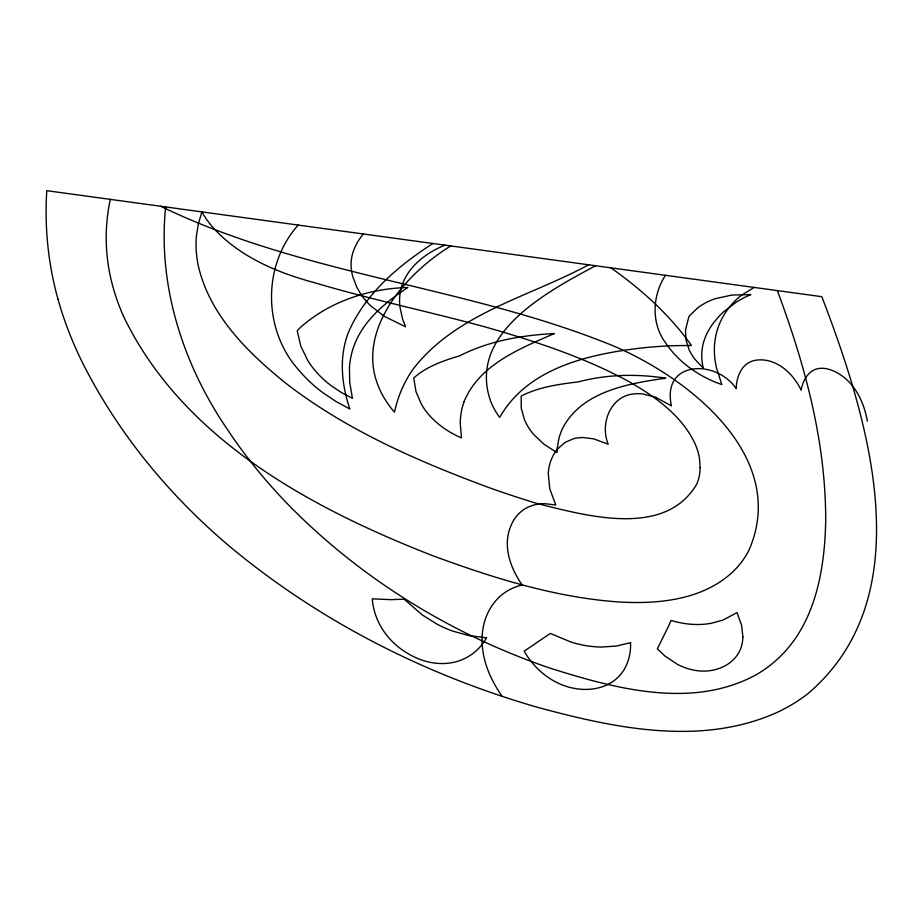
<?xml version="1.0" encoding="UTF-8"?>
<svg xmlns="http://www.w3.org/2000/svg" width="922" height="922" viewBox="0 0 922 922"><rect width="100%" height="100%" fill="white"/><g stroke="black" fill="none" stroke-linecap="round" stroke-linejoin="round"><path stroke-width="1.38" d="M165.672 206.943C157.362 286.604 183.755 366.483 228.875 431.611A446.721 313.768 29.6 0 0 290.315 506.766C362.669 579.915 452.875 635.039 550.169 668.185C615.481 688.722 692.399 709.744 756.524 674.57A199.555 151.692 35.3 0 0 777.972 658.654C815.336 623.952 824.648 570.107 825.686 521.414C826.043 442.111 804.894 364.386 777.338 290.603M110.317 199.371C105.246 222.79 104.866 247.177 109.222 270.722A280.922 203.036 22.7 0 0 123.536 316.35M665.465 275.298C652.292 295.386 650.978 323.184 665.603 342.903A74.901 50.871 33.1 0 0 681.819 361.401C693.425 371.693 707.151 379.53 721.811 384.578L716.509 368.005A117.428 78.785 36.1 0 1 714.423 352.377C713.755 336.507 718.895 320.522 728.772 308.075A144.143 96.153 36.7 0 1 741.864 295.005L754.104 287.422M298.209 225.072C261.79 265.813 262.897 331.367 299.904 371.359A120.321 89.031 23.4 0 0 322.4 392.346L335.585 401.266L349.887 409.045C344.24 392.299 341.117 374.493 342.742 356.814A158.596 118.765 27.9 0 1 347.94 333.557C364.236 294.51 398.074 265.824 432.96 243.5M363.452 233.992C355.685 242.993 350.406 254.668 351.132 266.746A69.807 50.111 23.9 0 0 352.746 276.531L356.664 286.857L360.537 293.715A63.503 45.674 23.7 0 0 371.001 306.092L384.693 316.557L405.565 326.791L402.43 318.482L399.894 306.611A84.985 61.497 26.3 0 1 400.332 291.963C404.504 269.097 424.489 253.562 444.853 245.125M450.777 245.944C402.407 275.528 349.784 337.683 383.287 396.437A90.794 67.986 26.4 0 0 394.489 412.157L395.918 406.222A199.152 151.185 32.5 0 1 413.068 369.192C456.044 313.226 529.378 296.907 588.639 264.798M595.6 265.743C547.011 291.767 465.921 334.594 491.138 402.511A73.818 54.479 30 0 0 499.689 417.447C527.154 368.846 586.427 354.82 637.713 348.435A601.086 457.151 51.2 0 1 676.195 345.635L691.431 345.462C669.718 314.828 641.424 289.381 610.848 267.829M57.982 299.154A447.885 319.081 26.2 0 0 78.843 355.074A450.489 320.741 26.3 0 0 90.978 378.873C109.476 412.618 131.558 444.369 156.475 473.689A502.236 353.541 27.7 0 0 231.134 547.645C320.407 621.716 426.022 675.181 537.307 707.243C614.582 728.196 701.423 746.728 777.661 712.153A254.76 192.606 35 0 0 807.43 694.059C924.005 595.554 867.763 416.721 821.836 296.688L46.792 190.681C44.44 227.135 48.175 263.969 57.982 299.154M160.693 206.263C303.2 275.436 464.999 285.832 611.113 344.966C687.328 376.51 789.751 456.206 749.044 550.031A144.454 108.139 33.9 0 1 734.027 570.683C703.659 600.118 658.181 604.417 617.971 601.916C554.214 597.272 492.705 577.748 433.04 555.828C311.21 508.276 182.706 439.241 123.536 316.35M502.167 696.433C493.731 684.274 486.874 670.778 483.796 656.21A89.572 73.138 38 0 1 482.137 638.992C481.941 618.512 492.625 597.375 511.756 588.639A69.669 57.014 36.9 0 1 522.082 584.917C512.966 571.605 506.12 555.655 507.503 539.22A64.459 50.756 34.3 0 1 510.938 525.782C514.153 517.461 520.573 510.385 528.802 506.835A45.743 36.004 33.4 0 1 545.029 503.689L555.759 505.014L549.743 488.752L548.29 473.608A69.277 52.393 33.9 0 1 557.891 448.645L565.174 442.33L573.772 438.665A41.329 31.221 32.8 0 1 583.396 437.558L593.756 438.86L608.209 444.231C599.911 424.431 609.961 396.714 633.103 393.994A39.784 28.951 33.3 0 1 642.484 393.901L655.461 397.152L671.447 405.899C661.351 360.479 716.175 358.9 736.205 388.623C736.459 377.905 740.666 365.377 751.614 361.366A34.091 23.361 35.3 0 1 759.336 359.857C778.122 359.292 793.485 374.136 801.137 390.121C802.774 380.486 808.652 369.595 819.37 368.431A24.756 16.596 36.4 0 1 827.161 368.881A27.476 18.428 36.4 0 1 836.231 372.292A33.1 22.243 36.5 0 1 845.428 378.527C857.898 389.303 864.479 405.3 867.406 421.193M630.567 642.68C631.04 654.678 627.559 667.182 619.215 676.068A58.351 47.229 37.5 0 1 606.342 685.196C594.678 690.382 581.263 690.474 569.07 687.201A58.386 47.276 37.5 0 1 554.86 681.508C542.009 674.57 531.441 663.782 524.134 651.186L550.365 633.414L570.879 642.012A98.596 77.436 35 0 0 601.605 647.048L616.426 646.034L630.567 642.68M685.495 330.041L686.026 340.126L689.195 349.922A44.901 30.726 33.5 0 0 694.934 359.28L703.209 368.085A82.15 55.954 35.2 0 1 701.78 354.163C702.011 341.417 707.796 329.361 716.037 319.853A168.196 113.314 37.4 0 1 723.401 311.97L736.263 302.128A193.101 130.071 38.1 0 1 750.9 294.567L731.814 295.052L714.965 298.774A108.197 73.783 35.2 0 0 697.412 308.144L688.965 316.373L685.495 330.041M349.45 367.705L349.715 382.411L352.435 398.316L341.359 392.507L331.24 385.742A84.847 63.295 23 0 1 307.879 360.675L300.814 346.153L297.241 330.802A97.455 74.302 23.3 0 1 300.918 326.953C330.214 301.275 369.123 288.517 407.824 287.503C384.566 302.819 361.136 322.124 352.7 349.749A131.085 98.689 27.2 0 0 349.45 367.705M700.155 467.535L699.913 471.868A71.282 52.658 33.5 0 1 696.859 483.935C665.073 538.563 585.378 515.502 536.639 503.389A665.972 403.087 26.4 0 1 487.934 487.219C416.652 460.7 345.681 429.756 285.255 382.791C247.315 352.158 209.294 314.609 198.207 265.363A167.205 120.655 21.9 0 1 196.524 234.983L198.472 223.285L201.93 211.91A100.383 70.164 19.5 0 0 212.936 227.48C239.247 256.673 276.888 272.532 314.102 282.57C370.794 299.535 428.799 311.532 485.848 327.126C534.772 341.14 583.614 357.021 628.493 381.362C654.954 396.437 681.784 415.384 695.073 443.747A69.496 51.298 33.5 0 1 699.464 458.418L700.155 467.535M557.28 448.138L556.992 452.598L544.153 444.346L533.873 434.642A53.199 39.45 30.8 0 1 524.595 420.017L521.241 408.216L521.172 396.068C538.817 386.986 558.836 384.22 578.301 381.892A245.102 186.371 38.7 0 1 665.707 378.181C628.205 383.564 581.886 391.32 562.593 428.315A99.288 73.737 34.5 0 0 558.651 439.725L557.28 448.138M742.913 637.067L742.625 640.79A49.857 38.401 40.5 0 1 739.628 651.082C731.711 667.09 711.796 673.429 695.038 670.363A52.934 40.868 40.3 0 1 677.601 664.451L665.096 656.176L657.34 648.858L668.565 626.119A361.793 288.033 22.8 0 0 671.02 620.425A88.224 66.741 37.3 0 0 711.196 623.295L723.079 620.045L737.035 612.588L741.588 625.197L742.913 637.067M463.939 401.969L462.648 406.049A105.396 79.419 31.1 0 0 460.239 423.567L461.484 437.95C449.913 432.891 439.091 425.837 430.47 416.548A63.514 47.725 27.1 0 1 421.677 404.735L416.018 391.769L413.736 377.962C426.609 366.483 443.321 360.675 459.582 355.869C488.787 340.852 521.84 335.251 554.353 333.534C520.066 348.516 478.991 364.674 463.939 401.969M486.505 637.817C479.59 650.436 467.051 659.749 452.898 662.492A56.311 47.137 30.4 0 1 438.999 663.46C424.431 662.757 410.659 656.429 399.203 647.647A65.024 54.248 30.3 0 1 384.509 632.308C377.547 622.488 373.168 610.837 372.258 598.816L390.34 599.646L404.205 599.196L422.449 615.066L437.224 624.286A95.853 77.529 30.5 0 0 452.852 631.155L469.31 635.673L486.505 637.817"/></g></svg>
